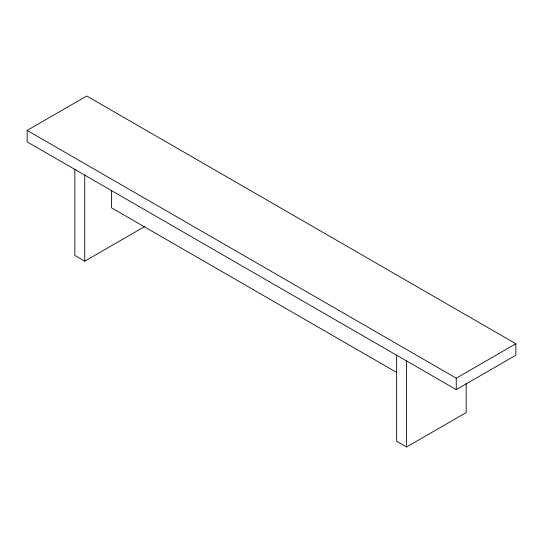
<?xml version="1.0" encoding="UTF-8"?>
<svg xmlns="http://www.w3.org/2000/svg" width="543" height="543" viewBox="0 0 543 543"><rect width="100%" height="100%" fill="white"/><g stroke="black" fill="none" stroke-linecap="round" stroke-linejoin="round"><path stroke-width="0.81" d="M27.15 130.422L86.744 96.016L515.85 343.76L515.85 355.224L456.256 389.636L27.15 141.893L27.15 130.422L456.256 378.166L515.85 343.76M74.825 169.423L74.825 255.441L84.762 261.176L144.357 226.77M396.655 355.224L396.655 441.249L406.585 446.984L466.186 412.578L466.186 383.059M396.519 372.355L111.58 207.847L111.58 190.328M456.256 378.166L456.256 389.636M406.585 360.959L406.585 446.984M84.762 175.158L84.762 261.176"/></g></svg>
